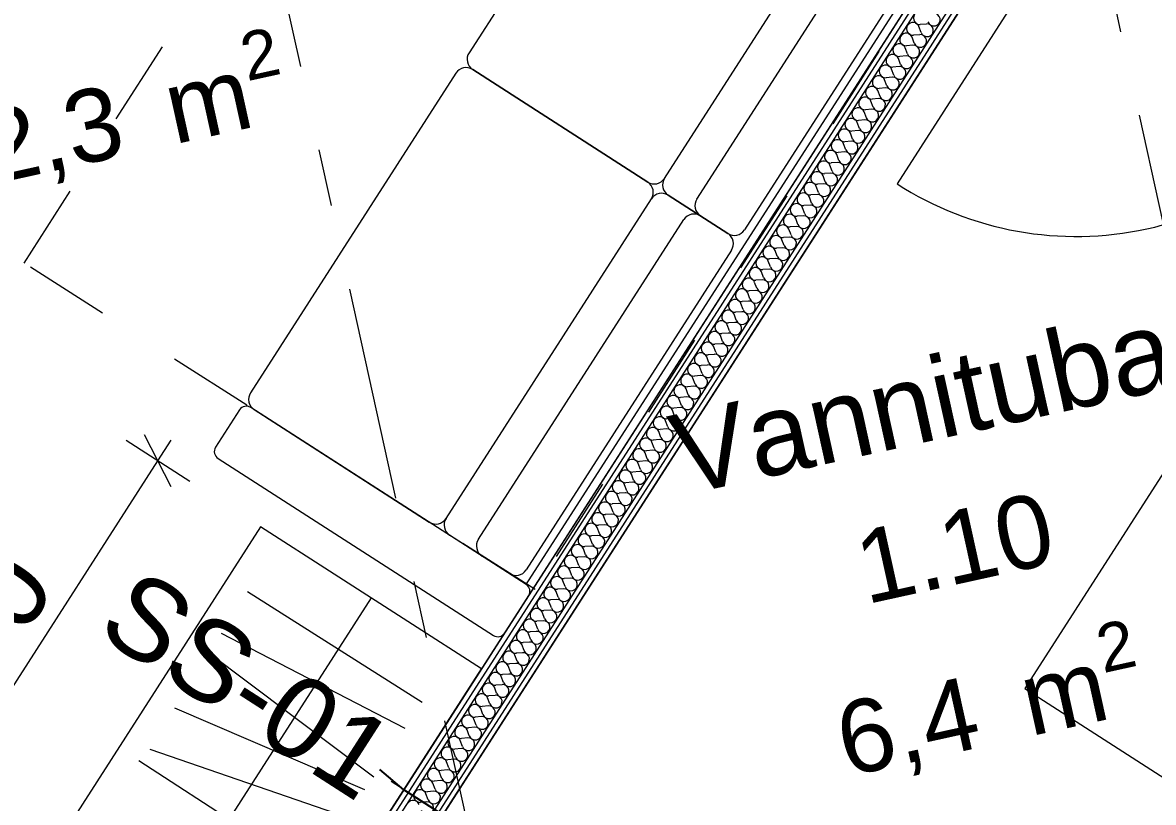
# Model space of a CAD drawing. Header units: millimetres. Extents: x 755110 to 820807, y -116979 to -66610.
# Drawn here: x 768899 to 771696, y -90115 to -88186 of the extents above; entities that cross this region are included whole.
import ezdxf

# ---------------------------------------------------------------- set-up
doc = ezdxf.new("R2010")
doc.units = ezdxf.units.MM
doc.header["$MEASUREMENT"] = 0
doc.linetypes.add('Dashed', pattern=[423.333333, 211.666667, -211.666667])
doc.linetypes.add('Double Dashed', pattern=[1093.611073, 529.166651, -211.666656, 141.111112, -211.666656])
for name, color, linetype, lineweight in [('New_2D Drafting - General_Pen_No__1', 7, 'Continuous', 13), ('New_Annotation - Label_Pen_No__1', 7, 'Continuous', 13), ('New_ARCHICAD Doors_Pen_No__1', 7, 'Continuous', 13), ('New_ARCHICAD Zone Stamps_Pen_No__1', 7, 'Continuous', 13), ('New_Dimensioning - General_Pen_No__1', 7, 'Continuous', 13), ('New_INT zoned_Pen_No__19', 255, 'Continuous', 0), ('New_Interior - Furniture _Pen_No__1', 7, 'Continuous', 13), ('New_KKAEV_Pen_No__1', 7, 'Continuous', 13), ('New_Structural - Bearing_Pen_No__1', 7, 'Continuous', 13)]:
    doc.layers.add(name, color=color, linetype=linetype, lineweight=lineweight)
doc.layers.add('New_Dimensioning - General', color=7, linetype='Continuous')
doc.layers.add('New_Structural - Bearing', color=7, linetype='Continuous')
doc.layers.add('New_Structural - Grid_Pen_No__61', color=7, linetype='Continuous', lineweight=20, true_color=0x6a6a6a)
doc.styles.add('GENERATED_STYLE_1', font='')
doc.styles.get('GENERATED_STYLE_1').set_extended_font_data('Arial')
doc.dimstyles.new('GENERATED_STYLE__1', dxfattribs={"dimtxt": 200, "dimasz": 95, "dimexe": 0.18, "dimexo": 0.0625, "dimgap": 0, "dimtad": 1, "dimdec": 0, "dimzin": 0, "dimdsep": 46, "dimtxsty": 'GENERATED_STYLE_1', "dimblk": 'ARROWHEAD_2', "dimblk1": 'ARROWHEAD_2', "dimblk2": 'ARROWHEAD_2', "dimcen": 0.09, "dimse1": 1, "dimse2": 1, "dimclrd": 7, "dimclre": 7, "dimclrt": 7, "dimadec": 0, "dimazin": 0, "dimtfac": 1, "dimtdec": 4, "dimtmove": 0, "dimatfit": 3, "dimfxl": 0, "dimtolj": 1, "dimtzin": 0, "dimarcsym": 0})
doc.dimstyles.new('GENERATED_STYLE__3', dxfattribs={"dimtxt": 200, "dimasz": 228, "dimexe": 0.18, "dimexo": 40, "dimgap": 0, "dimtad": 1, "dimdec": 0, "dimzin": 0, "dimdsep": 46, "dimtxsty": 'GENERATED_STYLE_1', "dimblk": 'ARROWHEAD_5', "dimblk1": 'ARROWHEAD_5', "dimblk2": 'ARROWHEAD_5', "dimcen": 0.09, "dimclrd": 7, "dimclre": 7, "dimclrt": 7, "dimadec": 0, "dimazin": 0, "dimtfac": 1, "dimtdec": 4, "dimtmove": 0, "dimatfit": 3, "dimfxl": 0, "dimtolj": 1, "dimtzin": 0, "dimarcsym": 0})
doc.dimstyles.new('GENERATED_STYLE__5', dxfattribs={"dimtxt": 0.18, "dimasz": 152, "dimexe": 0.18, "dimexo": 0.0625, "dimgap": 0, "dimtad": 0, "dimtih": 1, "dimtoh": 1, "dimdec": 4, "dimzin": 0, "dimdsep": 46, "dimcen": 0.09, "dimadec": 0, "dimazin": 0, "dimtfac": 1, "dimtdec": 4, "dimtmove": 0, "dimatfit": 3, "dimldrblk": 'ARROWHEAD_0', "dimfxl": 0, "dimtolj": 1, "dimtzin": 0, "dimarcsym": 0})

# ---------------------------------------------------------------- blocks, each defined once
blk = doc.blocks.new('*X57')
at = {"layer": 'New_Structural - Bearing_Pen_No__1', "color": 7, "linetype": 'Continuous', "lineweight": 13}
for p, q in [((771121.5, -88210.6), (771116, -88195.9)), ((771135, -88189.5), (771119.4, -88190.6)), ((771104.5, -88236.9), (771099.1, -88222.3)), ((771118.1, -88215.9), (771102.5, -88217)), ((771087.6, -88263.3), (771082.1, -88248.6)), ((771101.2, -88242.2), (771085.5, -88243.3)), ((771070.7, -88289.7), (771065.2, -88275)), ((771084.2, -88268.6), (771068.6, -88269.7)), ((771053.7, -88316), (771048.3, -88301.3)), ((771067.3, -88294.9), (771051.7, -88296.1)), ((771036.8, -88342.4), (771031.3, -88327.7)), ((771050.3, -88321.3), (771034.7, -88322.4)), ((771019.9, -88368.7), (771014.4, -88354.1)), ((771033.4, -88347.7), (771017.8, -88348.8)), ((771002.9, -88395.1), (770997.5, -88380.4)), ((771016.5, -88374), (771000.8, -88375.2)), ((770986, -88421.5), (770980.5, -88406.8)), ((770999.5, -88400.4), (770983.9, -88401.5)), ((770965.7, -88453.1), (770950, -88454.2)), ((770969, -88447.8), (770963.6, -88433.1)), ((770982.6, -88426.7), (770967, -88427.9)), ((770948.7, -88479.5), (770933.1, -88480.6)), ((770952.1, -88474.2), (770946.6, -88459.5)), ((770931.8, -88505.8), (770916.2, -88507)), ((770935.2, -88500.6), (770929.7, -88485.9)), ((770914.8, -88532.2), (770899.2, -88533.3)), ((770918.2, -88526.9), (770912.8, -88512.2)), ((770884.4, -88579.6), (770878.9, -88565)), ((770897.9, -88558.5), (770882.3, -88559.7)), ((770901.3, -88553.3), (770895.8, -88538.6)), ((770867.4, -88606), (770862, -88591.3)), ((770881, -88584.9), (770865.4, -88586)), ((770850.5, -88632.4), (770845, -88617.7)), ((770864, -88611.3), (770848.4, -88612.4)), ((770833.6, -88658.7), (770828.1, -88644)), ((770847.1, -88637.6), (770831.5, -88638.8)), ((770816.6, -88685.1), (770811.2, -88670.4)), ((770830.2, -88664), (770814.5, -88665.1)), ((770799.7, -88711.4), (770794.2, -88696.8)), ((770813.2, -88690.4), (770797.6, -88691.5)), ((770782.7, -88737.8), (770777.3, -88723.1)), ((770796.3, -88716.7), (770780.7, -88717.9)), ((770765.8, -88764.2), (770760.3, -88749.5)), ((770779.4, -88743.1), (770763.7, -88744.2)), ((770748.9, -88790.5), (770743.4, -88775.8)), ((770762.4, -88769.4), (770746.8, -88770.6)), ((770731.9, -88816.9), (770726.5, -88802.2)), ((770745.5, -88795.8), (770729.9, -88796.9)), ((770715, -88843.3), (770709.5, -88828.6)), ((770728.5, -88822.2), (770712.9, -88823.3)), ((770698.1, -88869.6), (770692.6, -88854.9)), ((770711.6, -88848.5), (770696, -88849.7)), ((770677.7, -88901.2), (770662.1, -88902.4)), ((770681.1, -88896), (770675.7, -88881.3)), ((770694.7, -88874.9), (770679, -88876)), ((770660.8, -88927.6), (770645.2, -88928.7)), ((770664.2, -88922.3), (770658.7, -88907.7)), ((770643.9, -88954), (770628.2, -88955.1)), ((770647.3, -88948.7), (770641.8, -88934)), ((770626.9, -88980.3), (770611.3, -88981.5)), ((770630.3, -88975.1), (770624.9, -88960.4)), ((770596.4, -89027.8), (770591, -89013.1)), ((770610, -89006.7), (770594.4, -89007.8)), ((770613.4, -89001.4), (770607.9, -88986.7)), ((770579.5, -89054.1), (770574, -89039.5)), ((770593.1, -89033.1), (770577.4, -89034.2)), ((770562.6, -89080.5), (770557.1, -89065.8)), ((770576.1, -89059.4), (770560.5, -89060.6)), ((770545.6, -89106.9), (770540.2, -89092.2)), ((770559.2, -89085.8), (770543.6, -89086.9)), ((770528.7, -89133.2), (770523.2, -89118.5)), ((770542.2, -89112.1), (770526.6, -89113.3)), ((770511.8, -89159.6), (770506.3, -89144.9)), ((770525.3, -89138.5), (770509.7, -89139.6)), ((770494.8, -89186), (770489.4, -89171.3)), ((770508.4, -89164.9), (770492.7, -89166)), ((770477.9, -89212.3), (770472.4, -89197.6)), ((770491.4, -89191.2), (770475.8, -89192.4)), ((770460.9, -89238.7), (770455.5, -89224)), ((770474.5, -89217.6), (770458.9, -89218.7)), ((770444, -89265), (770438.5, -89250.4)), ((770457.6, -89243.9), (770441.9, -89245.1)), ((770427.1, -89291.4), (770421.6, -89276.7)), ((770440.6, -89270.3), (770425, -89271.4)), ((770410.1, -89317.8), (770404.7, -89303.1)), ((770423.7, -89296.7), (770408.1, -89297.8)), ((770393.2, -89344.1), (770387.7, -89329.4)), ((770406.8, -89323), (770391.1, -89324.2)), ((770372.9, -89375.8), (770357.3, -89376.9)), ((770376.3, -89370.5), (770370.8, -89355.8)), ((770389.8, -89349.4), (770374.2, -89350.5)), ((770355.9, -89402.1), (770340.3, -89403.3)), ((770359.3, -89396.8), (770353.9, -89382.2)), ((770339, -89428.5), (770323.4, -89429.6)), ((770342.4, -89423.2), (770336.9, -89408.5)), ((770322.1, -89454.8), (770306.4, -89456)), ((770325.5, -89449.6), (770320, -89434.9)), ((770291.6, -89502.3), (770286.1, -89487.6)), ((770305.1, -89481.2), (770289.5, -89482.3)), ((770308.5, -89475.9), (770303.1, -89461.2)), ((770274.6, -89528.7), (770269.2, -89514)), ((770288.2, -89507.6), (770272.6, -89508.7)), ((770257.7, -89555), (770252.2, -89540.3)), ((770271.3, -89533.9), (770255.6, -89535.1)), ((770240.8, -89581.4), (770235.3, -89566.7)), ((770254.3, -89560.3), (770238.7, -89561.4)), ((770223.8, -89607.7), (770218.4, -89593.1)), ((770237.4, -89586.6), (770221.8, -89587.8)), ((770206.9, -89634.1), (770201.4, -89619.4)), ((770220.4, -89613), (770204.8, -89614.1)), ((770190, -89660.5), (770184.5, -89645.8)), ((770203.5, -89639.4), (770187.9, -89640.5)), ((770173, -89686.8), (770167.6, -89672.1)), ((770186.6, -89665.7), (770170.9, -89666.9)), ((770156.1, -89713.2), (770150.6, -89698.5)), ((770169.6, -89692.1), (770154, -89693.2)), ((770139.2, -89739.5), (770133.7, -89724.9)), ((770152.7, -89718.5), (770137.1, -89719.6)), ((770122.2, -89765.9), (770116.8, -89751.2)), ((770135.8, -89744.8), (770120.1, -89746)), ((770105.3, -89792.3), (770099.8, -89777.6)), ((770118.8, -89771.2), (770103.2, -89772.3)), ((770085, -89823.9), (770069.3, -89825)), ((770088.3, -89818.6), (770082.9, -89803.9)), ((770101.9, -89797.5), (770086.3, -89798.7)), ((770068, -89850.3), (770052.4, -89851.4)), ((770071.4, -89845), (770065.9, -89830.3)), ((770051.1, -89876.6), (770035.5, -89877.8)), ((770054.5, -89871.4), (770049, -89856.7)), ((770034.1, -89903), (770018.5, -89904.1)), ((770037.5, -89897.7), (770032.1, -89883)), ((770003.7, -89950.4), (769998.2, -89935.8)), ((770017.2, -89929.3), (770001.6, -89930.5)), ((770020.6, -89924.1), (770015.1, -89909.4)), ((769986.7, -89976.8), (769981.3, -89962.1)), ((770000.3, -89955.7), (769984.6, -89956.8)), ((769969.8, -90003.2), (769964.3, -89988.5)), ((769983.3, -89982.1), (769967.7, -89983.2)), ((769952.8, -90029.5), (769947.4, -90014.8)), ((769966.4, -90008.4), (769950.8, -90009.6)), ((769935.9, -90055.9), (769930.4, -90041.2)), ((769949.5, -90034.8), (769933.8, -90035.9)), ((769919, -90082.2), (769913.5, -90067.6)), ((769932.5, -90061.2), (769916.9, -90062.3)), ((769902, -90108.6), (769896.6, -90093.9)), ((769915.6, -90087.5), (769900, -90088.6)), ((769898.7, -90113.9), (769883, -90115))]:
    blk.add_line(p, q, dxfattribs=at)
for centre, start, end in [((771118.3, -88175), 147.2802, 274.1501), ((771153.1, -88178.8), 200.4103, 94.1501), ((771101.3, -88201.4), 147.2802, 274.1501), ((771101.3, -88201.4), 20.4103, 147.2802), ((771136.2, -88205.1), 200.4103, 94.1501), ((771084.4, -88227.7), 147.2802, 274.1501), ((771084.4, -88227.7), 20.4103, 147.2802), ((771119.2, -88231.5), 200.4103, 94.1501), ((771067.5, -88254.1), 147.2802, 274.1501), ((771067.5, -88254.1), 20.4103, 147.2802), ((771102.3, -88257.8), 200.4103, 94.1501), ((771050.5, -88280.4), 147.2802, 274.1501), ((771050.5, -88280.4), 20.4103, 147.2802), ((771085.4, -88284.2), 200.4103, 94.1501), ((771033.6, -88306.8), 147.2802, 274.1501), ((771033.6, -88306.8), 20.4103, 147.2802), ((771068.4, -88310.6), 200.4103, 94.1501), ((771016.6, -88333.2), 147.2802, 274.1501), ((771016.6, -88333.2), 20.4103, 147.2802), ((771051.5, -88336.9), 200.4103, 94.1501), ((770999.7, -88359.5), 147.2802, 274.1501), ((770999.7, -88359.5), 20.4103, 147.2802), ((771034.5, -88363.3), 200.4103, 94.1501), ((770965.8, -88412.3), 20.4103, 147.2802), ((770982.8, -88385.9), 147.2802, 274.1501), ((770982.8, -88385.9), 20.4103, 147.2802), ((771017.6, -88389.6), 200.4103, 94.1501), ((770948.9, -88438.6), 20.4103, 147.2802), ((770965.8, -88412.3), 147.2802, 274.1501), ((771000.7, -88416), 200.4103, 94.1501), ((770932, -88465), 20.4103, 147.2802), ((770948.9, -88438.6), 147.2802, 274.1501), ((770966.8, -88468.7), 200.4103, 94.1501), ((770983.7, -88442.4), 200.4103, 94.1501), ((770915, -88491.3), 20.4103, 147.2802), ((770932, -88465), 147.2802, 274.1501), ((770949.9, -88495.1), 200.4103, 94.1501), ((770898.1, -88517.7), 147.2802, 274.1501), ((770898.1, -88517.7), 20.4103, 147.2802), ((770915, -88491.3), 147.2802, 274.1501), ((770932.9, -88521.5), 200.4103, 94.1501), ((770881.2, -88544.1), 147.2802, 274.1501), ((770881.2, -88544.1), 20.4103, 147.2802), ((770916, -88547.8), 200.4103, 94.1501), ((770864.2, -88570.4), 147.2802, 274.1501), ((770864.2, -88570.4), 20.4103, 147.2802), ((770899, -88574.2), 200.4103, 94.1501), ((770847.3, -88596.8), 147.2802, 274.1501), ((770847.3, -88596.8), 20.4103, 147.2802), ((770882.1, -88600.5), 200.4103, 94.1501), ((770830.3, -88623.1), 147.2802, 274.1501), ((770830.3, -88623.1), 20.4103, 147.2802), ((770865.2, -88626.9), 200.4103, 94.1501), ((770813.4, -88649.5), 147.2802, 274.1501), ((770813.4, -88649.5), 20.4103, 147.2802), ((770848.2, -88653.3), 200.4103, 94.1501), ((770796.5, -88675.9), 147.2802, 274.1501), ((770796.5, -88675.9), 20.4103, 147.2802), ((770831.3, -88679.6), 200.4103, 94.1501), ((770779.5, -88702.2), 147.2802, 274.1501), ((770779.5, -88702.2), 20.4103, 147.2802), ((770814.4, -88706), 200.4103, 94.1501), ((770762.6, -88728.6), 147.2802, 274.1501), ((770762.6, -88728.6), 20.4103, 147.2802), ((770797.4, -88732.3), 200.4103, 94.1501), ((770745.7, -88754.9), 147.2802, 274.1501), ((770745.7, -88754.9), 20.4103, 147.2802), ((770780.5, -88758.7), 200.4103, 94.1501), ((770728.7, -88781.3), 147.2802, 274.1501), ((770728.7, -88781.3), 20.4103, 147.2802), ((770763.6, -88785.1), 200.4103, 94.1501), ((770711.8, -88807.7), 147.2802, 274.1501), ((770711.8, -88807.7), 20.4103, 147.2802), ((770746.6, -88811.4), 200.4103, 94.1501), ((770677.9, -88860.4), 20.4103, 147.2802), ((770694.9, -88834), 147.2802, 274.1501), ((770694.9, -88834), 20.4103, 147.2802), ((770729.7, -88837.8), 200.4103, 94.1501), ((770661, -88886.8), 20.4103, 147.2802), ((770677.9, -88860.4), 147.2802, 274.1501), ((770712.7, -88864.2), 200.4103, 94.1501), ((770644, -88913.1), 20.4103, 147.2802), ((770661, -88886.8), 147.2802, 274.1501), ((770678.9, -88916.9), 200.4103, 94.1501), ((770695.8, -88890.5), 200.4103, 94.1501), ((770627.1, -88939.5), 20.4103, 147.2802), ((770644, -88913.1), 147.2802, 274.1501), ((770661.9, -88943.2), 200.4103, 94.1501), ((770610.2, -88965.8), 147.2802, 274.1501), ((770610.2, -88965.8), 20.4103, 147.2802), ((770627.1, -88939.5), 147.2802, 274.1501), ((770645, -88969.6), 200.4103, 94.1501), ((770593.2, -88992.2), 147.2802, 274.1501), ((770593.2, -88992.2), 20.4103, 147.2802), ((770628.1, -88996), 200.4103, 94.1501), ((770576.3, -89018.6), 147.2802, 274.1501), ((770576.3, -89018.6), 20.4103, 147.2802), ((770611.1, -89022.3), 200.4103, 94.1501), ((770559.4, -89044.9), 147.2802, 274.1501), ((770559.4, -89044.9), 20.4103, 147.2802), ((770594.2, -89048.7), 200.4103, 94.1501), ((770542.4, -89071.3), 147.2802, 274.1501), ((770542.4, -89071.3), 20.4103, 147.2802), ((770577.3, -89075), 200.4103, 94.1501), ((770525.5, -89097.6), 147.2802, 274.1501), ((770525.5, -89097.6), 20.4103, 147.2802), ((770560.3, -89101.4), 200.4103, 94.1501), ((770508.5, -89124), 147.2802, 274.1501), ((770508.5, -89124), 20.4103, 147.2802), ((770543.4, -89127.8), 200.4103, 94.1501), ((770491.6, -89150.4), 147.2802, 274.1501), ((770491.6, -89150.4), 20.4103, 147.2802), ((770526.4, -89154.1), 200.4103, 94.1501), ((770474.7, -89176.7), 147.2802, 274.1501), ((770474.7, -89176.7), 20.4103, 147.2802), ((770509.5, -89180.5), 200.4103, 94.1501), ((770457.7, -89203.1), 147.2802, 274.1501), ((770457.7, -89203.1), 20.4103, 147.2802), ((770492.6, -89206.9), 200.4103, 94.1501), ((770440.8, -89229.5), 147.2802, 274.1501), ((770440.8, -89229.5), 20.4103, 147.2802), ((770475.6, -89233.2), 200.4103, 94.1501), ((770423.9, -89255.8), 147.2802, 274.1501), ((770423.9, -89255.8), 20.4103, 147.2802), ((770458.7, -89259.6), 200.4103, 94.1501), ((770390, -89308.5), 20.4103, 147.2802), ((770406.9, -89282.2), 147.2802, 274.1501), ((770406.9, -89282.2), 20.4103, 147.2802), ((770441.8, -89285.9), 200.4103, 94.1501), ((770373.1, -89334.9), 20.4103, 147.2802), ((770390, -89308.5), 147.2802, 274.1501), ((770424.8, -89312.3), 200.4103, 94.1501), ((770356.1, -89361.3), 20.4103, 147.2802), ((770373.1, -89334.9), 147.2802, 274.1501), ((770407.9, -89338.7), 200.4103, 94.1501), ((770339.2, -89387.6), 20.4103, 147.2802), ((770356.1, -89361.3), 147.2802, 274.1501), ((770374, -89391.4), 200.4103, 94.1501), ((770390.9, -89365), 200.4103, 94.1501), ((770322.2, -89414), 20.4103, 147.2802), ((770339.2, -89387.6), 147.2802, 274.1501), ((770357.1, -89417.7), 200.4103, 94.1501), ((770305.3, -89440.3), 147.2802, 274.1501), ((770305.3, -89440.3), 20.4103, 147.2802), ((770322.2, -89414), 147.2802, 274.1501), ((770340.1, -89444.1), 200.4103, 94.1501), ((770288.4, -89466.7), 147.2802, 274.1501), ((770288.4, -89466.7), 20.4103, 147.2802), ((770323.2, -89470.5), 200.4103, 94.1501), ((770271.4, -89493.1), 147.2802, 274.1501), ((770271.4, -89493.1), 20.4103, 147.2802), ((770306.3, -89496.8), 200.4103, 94.1501), ((770254.5, -89519.4), 147.2802, 274.1501), ((770254.5, -89519.4), 20.4103, 147.2802), ((770289.3, -89523.2), 200.4103, 94.1501), ((770237.6, -89545.8), 147.2802, 274.1501), ((770237.6, -89545.8), 20.4103, 147.2802), ((770272.4, -89549.6), 200.4103, 94.1501), ((770220.6, -89572.2), 147.2802, 274.1501), ((770220.6, -89572.2), 20.4103, 147.2802), ((770255.5, -89575.9), 200.4103, 94.1501), ((770203.7, -89598.5), 147.2802, 274.1501), ((770203.7, -89598.5), 20.4103, 147.2802), ((770238.5, -89602.3), 200.4103, 94.1501), ((770186.8, -89624.9), 147.2802, 274.1501), ((770186.8, -89624.9), 20.4103, 147.2802), ((770221.6, -89628.6), 200.4103, 94.1501), ((770169.8, -89651.2), 147.2802, 274.1501), ((770169.8, -89651.2), 20.4103, 147.2802), ((770204.6, -89655), 200.4103, 94.1501), ((770152.9, -89677.6), 147.2802, 274.1501), ((770152.9, -89677.6), 20.4103, 147.2802), ((770187.7, -89681.4), 200.4103, 94.1501), ((770135.9, -89704), 147.2802, 274.1501), ((770135.9, -89704), 20.4103, 147.2802), ((770170.8, -89707.7), 200.4103, 94.1501), ((770119, -89730.3), 147.2802, 274.1501), ((770119, -89730.3), 20.4103, 147.2802), ((770153.8, -89734.1), 200.4103, 94.1501), ((770085.1, -89783), 20.4103, 147.2802), ((770102.1, -89756.7), 147.2802, 274.1501), ((770102.1, -89756.7), 20.4103, 147.2802), ((770136.9, -89760.4), 200.4103, 94.1501), ((770068.2, -89809.4), 20.4103, 147.2802), ((770085.1, -89783), 147.2802, 274.1501), ((770120, -89786.8), 200.4103, 94.1501), ((770051.3, -89835.8), 20.4103, 147.2802), ((770068.2, -89809.4), 147.2802, 274.1501), ((770086.1, -89839.5), 200.4103, 94.1501), ((770103, -89813.2), 200.4103, 94.1501), ((770034.3, -89862.1), 20.4103, 147.2802), ((770051.3, -89835.8), 147.2802, 274.1501), ((770069.2, -89865.9), 200.4103, 94.1501), ((770017.4, -89888.5), 147.2802, 274.1501), ((770017.4, -89888.5), 20.4103, 147.2802), ((770034.3, -89862.1), 147.2802, 274.1501), ((770052.2, -89892.2), 200.4103, 94.1501), ((770000.4, -89914.9), 147.2802, 274.1501), ((770000.4, -89914.9), 20.4103, 147.2802), ((770035.3, -89918.6), 200.4103, 94.1501), ((769983.5, -89941.2), 147.2802, 274.1501), ((769983.5, -89941.2), 20.4103, 147.2802), ((770018.3, -89945), 200.4103, 94.1501), ((769966.6, -89967.6), 147.2802, 274.1501), ((769966.6, -89967.6), 20.4103, 147.2802), ((770001.4, -89971.3), 200.4103, 94.1501), ((769949.6, -89993.9), 147.2802, 274.1501), ((769949.6, -89993.9), 20.4103, 147.2802), ((769984.5, -89997.7), 200.4103, 94.1501), ((769932.7, -90020.3), 147.2802, 274.1501), ((769932.7, -90020.3), 20.4103, 147.2802), ((769967.5, -90024.1), 200.4103, 94.1501), ((769915.8, -90046.7), 147.2802, 274.1501), ((769915.8, -90046.7), 20.4103, 147.2802), ((769950.6, -90050.4), 200.4103, 94.1501), ((769898.8, -90073), 147.2802, 274.1501), ((769898.8, -90073), 20.4103, 147.2802), ((769933.7, -90076.8), 200.4103, 94.1501), ((769881.9, -90099.4), 147.2802, 274.1501), ((769881.9, -90099.4), 20.4103, 147.2802), ((769916.7, -90103.1), 200.4103, 94.1501), ((769865, -90125.7), 20.4103, 147.2802), ((769899.8, -90129.5), 200.4103, 94.1501)]:
    blk.add_arc(centre, 15.7, start, end, dxfattribs=at)
blk = doc.blocks.new('*D142')
at = {"layer": 'New_Dimensioning - General_Pen_No__1', "color": 7, "linetype": 'Continuous', "lineweight": 13}
for p, q in [((768938, -82676.9), (768836.6, -82834.6)), ((768823.2, -82788.9), (768951.4, -82722.7)), ((779244.9, -89410.3), (768887.3, -82755.8)), ((779295.5, -89331.4), (779194.2, -89489.2)), ((779180.7, -89443.4), (779309, -89377.2)), ((779341.6, -89472.4), (779244.9, -89410.3))]:
    blk.add_line(p, q, dxfattribs=at)
at = {"layer": 'New_Dimensioning - General_Pen_No__1', "color": 7, "lineweight": 13, "char_height": 200, "attachment_point": 7, "rotation": 327.2801, "style": 'GENERATED_STYLE_1'}
for s, insert in [('\\A1;{\\pql;\\fArial|b0|i0|c0|p34;115}', (768939.3, -82741.6)), ('\\A1;{\\pql;\\fArial|b0|i0|c0|p34;12\xa0311}', (773744.6, -85829))]:
    blk.add_mtext(s, dxfattribs=dict(at, insert=insert))
blk = doc.blocks.new('ARROWHEAD_2')
at = {"color": 0, "linetype": 'Continuous', "lineweight": 0}
for p, q in [((-0.378, -0.655), (0.378, 0.655)), ((0, 0), (-1, 0))]:
    blk.add_line(p, q, dxfattribs=at)
blk = doc.blocks.new('*D149')
at = {"layer": 'New_Dimensioning - General_Pen_No__1', "color": 7, "linetype": 'Continuous', "lineweight": 13}
for p, q in [((764001, -79029.6), (763899.7, -79187.3)), ((764014.5, -79075.4), (763886.2, -79141.5)), ((763950.3, -79108.4), (763898.9, -79075.4)), ((774496.7, -85884.3), (763950.3, -79108.4)), ((774547.4, -85805.4), (774446, -85963.1)), ((774432.6, -85917.3), (774560.9, -85851.2)), ((780188.4, -89541), (774496.7, -85884.3))]:
    blk.add_line(p, q, dxfattribs=at)
at = {"layer": 'New_Dimensioning - General_Pen_No__1', "color": 7, "lineweight": 13, "insert": (768893.6, -82236.8), "char_height": 200, "attachment_point": 7, "rotation": 327.2801, "style": 'GENERATED_STYLE_1'}
blk.add_mtext('\\A1;{\\pql;\\fArial|b0|i0|c0|p34;12\xa0535}', dxfattribs=at)
blk = doc.blocks.new('*D151')
at = {"layer": 'New_Dimensioning - General_Pen_No__1', "color": 7, "linetype": 'Continuous', "lineweight": 13}
for p, q in [((763456.6, -78204.4), (763355.3, -78362.1)), ((763470.1, -78250.2), (763341.8, -78316.3)), ((763406, -78283.2), (763354.5, -78250.2)), ((775058.3, -85769.6), (763406, -78283.2)), ((775109, -85690.7), (775007.6, -85848.5)), ((774994.2, -85802.7), (775122.4, -85736.5)), ((783092.9, -90931.7), (775058.3, -85769.6))]:
    blk.add_line(p, q, dxfattribs=at)
at = {"layer": 'New_Dimensioning - General_Pen_No__1', "color": 7, "lineweight": 13, "insert": (768902.2, -81766.9), "char_height": 200, "attachment_point": 7, "rotation": 327.2801, "style": 'GENERATED_STYLE_1'}
blk.add_mtext('\\A1;{\\pql;\\fArial|b0|i0|c0|p34;13\xa0850}', dxfattribs=at)
blk = doc.blocks.new('*D152')
at = {"layer": 'New_Dimensioning - General_Pen_No__1', "color": 7, "linetype": 'Continuous', "lineweight": 13}
for p, q in [((763169.4, -77767.2), (763270.7, -77609.5)), ((763284.2, -77655.3), (763155.9, -77721.4)), ((763168.6, -77655.3), (763220, -77688.3)), ((763220, -77688.3), (783711.3, -90853.5)), ((783660.6, -90932.4), (783762, -90774.7)), ((783647.2, -90886.6), (783775.4, -90820.4)), ((783711.3, -90853.5), (783762.7, -90886.6))]:
    blk.add_line(p, q, dxfattribs=at)
at = {"layer": 'New_Dimensioning - General_Pen_No__1', "color": 7, "lineweight": 13, "insert": (773135.8, -84011.4), "char_height": 200, "attachment_point": 7, "rotation": 327.2802, "style": 'GENERATED_STYLE_1'}
blk.add_mtext('\\A1;{\\pql;\\fArial|b0|i0|c0|p34;24\xa0356}', dxfattribs=at)
blk = doc.blocks.new('*D153')
at = {"layer": 'New_Dimensioning - General_Pen_No__1', "color": 7, "linetype": 'Continuous', "lineweight": 13}
for p, q in [((780487.2, -98283.9), (783351.9, -93825)), ((780566.1, -98334.5), (780408.4, -98233.2)), ((780454.2, -98219.7), (780520.3, -98348)), ((780228.9, -98686), (780487.2, -98283.9)), ((780307.7, -98736.7), (780150, -98635.4)), ((780195.8, -98621.9), (780261.9, -98750.2)), ((780195.8, -98737.5), (780228.9, -98686))]:
    blk.add_line(p, q, dxfattribs=at)
at = {"layer": 'New_Dimensioning - General_Pen_No__1', "color": 7, "lineweight": 13, "insert": (779929.6, -99077.9), "char_height": 200, "attachment_point": 7, "rotation": 57.2802, "style": 'GENERATED_STYLE_1'}
blk.add_mtext('\\A1;{\\pql;\\fArial|b0|i0|c0|p34;478}', dxfattribs=at)
blk = doc.blocks.new('*D154')
at = {"layer": 'New_Dimensioning - General_Pen_No__1', "color": 7, "linetype": 'Continuous', "lineweight": 13}
for p, q in [((783318.8, -93760.9), (783385, -93889.2)), ((780487.2, -98283.9), (783351.9, -93825)), ((780454.2, -98219.7), (780520.3, -98348))]:
    blk.add_line(p, q, dxfattribs=at)
at = {"layer": 'New_Dimensioning - General_Pen_No__1', "color": 7, "lineweight": 13, "char_height": 200, "attachment_point": 7, "rotation": 57.2802, "style": 'GENERATED_STYLE_1'}
for s, insert in [('\\A1;{\\pql;\\fArial|b0|i0|c0|p34;478}', (783052.6, -94216.9)), ('\\A1;{\\pql;\\fArial|b0|i0|c0|p34;5\xa0300}', (781701.1, -96320.5))]:
    blk.add_mtext(s, dxfattribs=dict(at, insert=insert))
blk = doc.blocks.new('*D155')
at = {"layer": 'New_Dimensioning - General_Pen_No__1', "color": 7, "linetype": 'Continuous', "lineweight": 13}
for p, q in [((783689.2, -93473.6), (783531.4, -93372.2)), ((783643.4, -93487.1), (783577.2, -93358.8)), ((783610.3, -93422.9), (783643.3, -93371.5)), ((783351.9, -93825), (783610.3, -93422.9)), ((783318.8, -93760.9), (783385, -93889.2)), ((783430.8, -93875.7), (783273, -93774.4)), ((780487.2, -98283.9), (783351.9, -93825))]:
    blk.add_line(p, q, dxfattribs=at)
blk = doc.blocks.new('*D205')
at = {"layer": 'New_Dimensioning - General_Pen_No__1', "color": 7, "linetype": 'Continuous', "lineweight": 13}
for p, q in [((757162.9, -87158.7), (757264.2, -87000.9)), ((757277.7, -87046.7), (757149.4, -87112.9)), ((757162.1, -87046.8), (757213.6, -87079.8)), ((757213.6, -87079.8), (769248.7, -94812.1)), ((769198, -94891), (769299.4, -94733.3)), ((769184.5, -94845.2), (769312.8, -94779)), ((769248.7, -94812.1), (769300.1, -94845.2))]:
    blk.add_line(p, q, dxfattribs=at)
at = {"layer": 'New_Dimensioning - General_Pen_No__1', "color": 7, "lineweight": 13, "insert": (762901.2, -90686.5), "char_height": 200, "attachment_point": 7, "rotation": 327.2802, "style": 'GENERATED_STYLE_1'}
blk.add_mtext('\\A1;{\\pql;\\fArial|b0|i0|c0|p34;14\xa0305}', dxfattribs=at)
blk = doc.blocks.new('*D209')
at = {"layer": 'New_Dimensioning - General_Pen_No__1', "color": 7, "linetype": 'Continuous', "lineweight": 13}
for p, q in [((765334.6, -91364.2), (765237.8, -91302)), ((765385.2, -91285.3), (765283.9, -91443.1)), ((765270.4, -91397.3), (765398.7, -91331.1)), ((767942.9, -93040), (765334.6, -91364.2)), ((767993.6, -92961.1), (767892.2, -93118.9)), ((767878.8, -93073.1), (768007, -93006.9)), ((768039.2, -93101.9), (767942.9, -93040))]:
    blk.add_line(p, q, dxfattribs=at)
at = {"layer": 'New_Dimensioning - General_Pen_No__1', "color": 7, "lineweight": 13, "char_height": 200, "attachment_point": 7, "rotation": 327.2801, "style": 'GENERATED_STYLE_1'}
for s, insert in [('\\A1;{\\pql;\\fArial|b0|i0|c0|p34;115}', (765386.6, -91350.1)), ('\\A1;{\\pql;\\fArial|b0|i0|c0|p34;3\xa0100}', (766372.7, -91983.6)), ('\\A1;{\\pql;\\fArial|b0|i0|c0|p34;115}', (767568, -92751.6))]:
    blk.add_mtext(s, dxfattribs=dict(at, insert=insert))
blk = doc.blocks.new('*D225')
at = {"layer": 'New_Dimensioning - General_Pen_No__1', "color": 7, "linetype": 'Continuous', "lineweight": 13}
for p, q in [((756946.7, -87495.2), (757048, -87337.5)), ((757061.5, -87383.3), (756933.2, -87449.4)), ((756945.9, -87383.3), (756997.3, -87416.4)), ((756997.3, -87416.4), (769032.5, -95148.7)), ((768981.8, -95227.5), (769083.1, -95069.8)), ((768968.3, -95181.7), (769096.6, -95115.6)), ((769032.5, -95148.7), (769083.9, -95181.7))]:
    blk.add_line(p, q, dxfattribs=at)
at = {"layer": 'New_Dimensioning - General_Pen_No__1', "color": 7, "lineweight": 13, "insert": (762685, -91023), "char_height": 200, "attachment_point": 7, "rotation": 327.2802, "style": 'GENERATED_STYLE_1'}
blk.add_mtext('\\A1;{\\pql;\\fArial|b0|i0|c0|p34;14\xa0305}', dxfattribs=at)
blk = doc.blocks.new('*D226')
at = {"layer": 'New_Dimensioning - General_Pen_No__1', "color": 7, "linetype": 'Continuous', "lineweight": 13}
for p, q in [((774496.7, -85884.3), (770416.3, -83262.7)), ((774547.4, -85805.4), (774446, -85963.1)), ((774432.6, -85917.3), (774560.9, -85851.2)), ((784142, -92081.1), (774496.7, -85884.3)), ((784192.7, -92002.3), (784091.3, -92160)), ((784077.9, -92114.2), (784206.1, -92048.1)), ((784193.4, -92114.2), (784142, -92081.1))]:
    blk.add_line(p, q, dxfattribs=at)
at = {"layer": 'New_Dimensioning - General_Pen_No__1', "color": 7, "lineweight": 13, "insert": (778997.9, -88728.6), "char_height": 200, "attachment_point": 7, "rotation": 327.2801, "style": 'GENERATED_STYLE_1'}
blk.add_mtext('\\A1;{\\pql;\\fArial|b0|i0|c0|p34;11\xa0464}', dxfattribs=at)
blk = doc.blocks.new('*D229')
at = {"layer": 'New_Dimensioning - General_Pen_No__1', "color": 7, "linetype": 'Continuous', "lineweight": 13}
for p, q in [((769266.4, -89334.5), (769200.3, -89206.2)), ((769312.2, -89321), (769154.5, -89219.7)), ((769233.4, -89270.3), (769266.4, -89218.9)), ((768422.6, -90532.3), (769233.4, -89270.3)), ((768389.5, -90468.2), (768455.6, -90596.5)), ((768501.4, -90583), (768343.7, -90481.6)), ((768389.5, -90583.7), (768422.6, -90532.3))]:
    blk.add_line(p, q, dxfattribs=at)
at = {"layer": 'New_Dimensioning - General_Pen_No__1', "color": 7, "lineweight": 13, "insert": (768609.5, -90167.4), "char_height": 200, "attachment_point": 7, "rotation": 57.2802, "style": 'GENERATED_STYLE_1'}
blk.add_mtext('\\A1;{\\pql;\\fArial|b0|i0|c0|p34;1\xa0500}', dxfattribs=at)
blk = doc.blocks.new('*D231')
at = {"layer": 'New_Dimensioning - General_Pen_No__1', "color": 7, "linetype": 'Continuous', "lineweight": 13}
for p, q in [((769044.3, -86220.3), (768978.2, -86092)), ((769090.1, -86206.8), (768932.4, -86105.4)), ((769011.2, -86156.1), (769044.3, -86104.7)), ((766849.1, -89521.4), (769011.2, -86156.1)), ((766816, -89457.3), (766882.2, -89585.6)), ((766928, -89572.1), (766770.2, -89470.7)), ((766816.1, -89572.8), (766849.1, -89521.4))]:
    blk.add_line(p, q, dxfattribs=at)
at = {"layer": 'New_Dimensioning - General_Pen_No__1', "color": 7, "lineweight": 13, "insert": (767711.7, -88104.8), "char_height": 200, "attachment_point": 7, "rotation": 57.2802, "style": 'GENERATED_STYLE_1'}
blk.add_mtext('\\A1;{\\pql;\\fArial|b0|i0|c0|p34;4\xa0000}', dxfattribs=at)
blk = doc.blocks.new('*D304')
at = {"layer": 'New_Dimensioning - General_Pen_No__1', "linetype": 'Continuous', "lineweight": 13}
for points in [[(767939.7, -90222.1), (767768.8, -90390.5), (767876, -90453.4)], [(770969.8, -94573.7), (770730.7, -94553.2), (770752.5, -94675.5)]]:
    blk.add_hatch(color=7, dxfattribs=at).paths.add_polyline_path(points)
at = {"layer": 'New_Dimensioning - General_Pen_No__1', "color": 7, "linetype": 'Continuous', "lineweight": 13}
for p, q in [((767939.7, -90222.1), (767768.8, -90390.5)), ((767939.7, -90222.1), (767876, -90453.4)), ((767876, -90453.4), (767768.8, -90390.5)), ((770969.8, -94573.7), (770730.7, -94553.2)), ((770752.5, -94675.5), (770730.7, -94553.2)), ((770969.8, -94573.7), (770752.5, -94675.5))]:
    blk.add_line(p, q, dxfattribs=at)
blk.add_arc((770352.9, -91772.5), 2868.3, 151.9109, 277.7893, dxfattribs=at)
at = {"layer": 'New_Dimensioning - General_Pen_No__1', "color": 7, "lineweight": 13, "insert": (767298, -93684.3), "char_height": 200, "attachment_point": 7, "rotation": 12.42, "style": 'GENERATED_STYLE_1'}
blk.add_mtext('\\A1;{\\pql;\\fArial|b0|i0|c0|p34;135°}', dxfattribs=at)
blk = doc.blocks.new('ARROWHEAD_5')
at = {"linetype": 'Continuous', "lineweight": 0}
blk.add_hatch(color=0, dxfattribs=at).paths.add_polyline_path([(-1, 0.2679), (0, 0), (-1, -0.2679)])
at = {"color": 0, "linetype": 'Continuous', "lineweight": 0}
blk.add_line((0, 0), (-1, 0), dxfattribs=at)
blk = doc.blocks.new('ARROWHEAD_0')
at = {"color": 0, "linetype": 'Continuous', "lineweight": 0}
for p, q in [((0, -0.5), (0, 0.5)), ((0, 0), (-1, 0))]:
    blk.add_line(p, q, dxfattribs=at)

msp = doc.modelspace()

# ---------------------------------------------------------------- linework, layer by layer
at = {"layer": 'New_2D Drafting - General_Pen_No__1', "color": 7, "linetype": 'Dashed', "lineweight": 13}
msp.add_lwpolyline([(771244.9, -87901.2), (770166.5, -89588.7), (768902.6, -88781), (769980.9, -87093.4)], close=True, dxfattribs=at)
at = {"layer": 'New_ARCHICAD Doors_Pen_No__1', "color": 7, "linetype": 'Continuous', "lineweight": 13}
msp.add_line((771505.1, -87895.1), (771061.9, -88585), dxfattribs=at)
msp.add_arc((771505.1, -87895.1), 820, 237.2832, 327.2832, dxfattribs=at)
at = {"layer": 'New_INT zoned_Pen_No__19', "color": 255, "linetype": 'Continuous', "lineweight": 0, "flags": 128}
for points in [[(769223.4, -91046.9), (771323.7, -87777.9), (768715.3, -86102.1), (766615.1, -89371.1), (766909.6, -89560.2), (766806.9, -89720.1), (767984.7, -90476.8), (768087.4, -90317)], [(769317.3, -91112.1), (769238.7, -91234.4), (769743.7, -91558.9), (769824.6, -91433.1), (770785.3, -92050.4), (771689.7, -90642.8), (771521.4, -90534.7), (772717.3, -88673.3), (771420, -87839.8)]]:
    msp.add_lwpolyline(points, close=True, dxfattribs=at)
at = {"layer": 'New_Interior - Furniture _Pen_No__1', "color": 7, "linetype": 'Continuous', "lineweight": 13}
for p, q in [((772188.5, -88571.3), (771377.7, -89833.3)), ((769455.2, -89593.2), (769887.4, -89866.8)), ((769760.8, -89609.2), (768950, -90871.2)), ((769390.1, -89696.5), (769844.4, -89931.7)), ((769358.7, -89744.7), (769767.8, -90051.8)), ((771377.7, -89833.3), (771798.4, -90103.5)), ((769274.1, -89881.5), (769744.2, -90083.3)), ((769213.2, -89983.3), (769697, -90149.8)), ((769186.2, -90011.8), (769615.9, -90289.5))]:
    msp.add_line(p, q, dxfattribs=at)
at = {"layer": 'New_Interior - Furniture _Pen_No__1', "color": 7, "linetype": 'Continuous', "lineweight": 13, "flags": 128}
msp.add_lwpolyline([(769487.4, -89433.5), (768676.6, -90695.5), (769223.4, -91046.9), (770034.2, -89784.9)], close=True, dxfattribs=at)
at = {"layer": 'New_KKAEV_Pen_No__1', "color": 7, "linetype": 'Continuous', "lineweight": 13}
for p, q in [((770511.3, -87469.9), (770003.2, -88260.7)), ((770486.7, -88571.4), (770994.8, -87780.5)), ((770486.7, -88571.4), (770994.8, -87780.5)), ((770566.8, -88622.9), (771074.9, -87832)), ((770144.7, -89575.9), (771225.8, -87893.3)), ((771192.7, -87907.7), (770684.6, -88698.6)), ((769970.7, -88311.2), (769462.6, -89102.1)), ((770445.2, -88580.4), (770012.2, -88302.2)), ((770012.2, -88302.2), (770445.2, -88580.4)), ((769946.2, -89412.7), (770454.3, -88621.9)), ((769946.2, -89412.7), (770454.3, -88621.9)), ((770495.7, -88612.8), (770643.2, -88707.6)), ((770643.2, -88707.6), (770495.7, -88612.8)), ((770026.3, -89464.2), (770534.4, -88673.4)), ((770652.2, -88749), (770144.1, -89539.9)), ((769435.6, -89144.1), (769376.1, -89236.7)), ((770144.7, -89575.9), (769463.2, -89138.1)), ((769471.6, -89143.5), (769904.7, -89421.7)), ((769382.2, -89264.3), (770063.6, -89702.1)), ((770102.6, -89548.9), (769955.2, -89454.2)), ((770091.3, -89696.1), (770150.7, -89603.6))]:
    msp.add_line(p, q, dxfattribs=at)
for centre, radius, start, end in [((770028.4, -88276.9), 30, 147.2802, 237.2802), ((769996, -88327.4), 30, 57.2802, 147.2802), ((770461.5, -88555.2), 30, 237.2802, 327.2802), ((770429, -88605.7), 30, 327.2802, 57.2802), ((770511.9, -88587.6), 30, 147.2802, 237.2802), ((770479.5, -88638.1), 30, 57.2802, 147.2802), ((770592.1, -88639.1), 30, 147.2802, 237.2802), ((770559.6, -88689.6), 30, 57.2802, 147.2802), ((770659.4, -88682.3), 30, 237.2802, 327.2802), ((770627, -88732.8), 30, 327.2802, 57.2802), ((769487.9, -89118.3), 30, 147.2802, 237.2802), ((769452.4, -89154.9), 20, 57.2802, 147.2802), ((769393, -89247.5), 20, 147.2802, 237.2802), ((769920.9, -89396.5), 30, 237.2802, 327.2802), ((769971.4, -89428.9), 30, 147.2802, 237.2802), ((770051.5, -89480.4), 30, 147.2802, 237.2802), ((770118.9, -89523.7), 30, 237.2802, 327.2802), ((770133.9, -89592.8), 20, 327.2802, 57.2802), ((770074.4, -89685.3), 20, 237.2802, 327.2802)]:
    msp.add_arc(centre, radius, start, end, dxfattribs=at)
at = {"layer": 'New_Structural - Bearing_Pen_No__1', "color": 7, "linetype": 'Continuous', "lineweight": 13}
for p, q in [((771323.1, -87778.1), (769223.1, -91046.6)), ((771340.4, -87774.3), (769233.6, -91053.4)), ((771357.6, -87770.5), (769244.1, -91060.2)), ((769299.5, -91095.7), (771413, -87806.1)), ((769309.6, -91102.2), (771416.3, -87823.1)), ((769319.7, -91108.7), (771419.7, -87840.1))]:
    msp.add_line(p, q, dxfattribs=at)
at = {"layer": 'New_Structural - Bearing_Pen_No__1', "color": 7, "linetype": 'Continuous', "lineweight": 13, "flags": 128}
for points in [[(771322.9, -87778.1), (769223, -91046.6)], [(769319.8, -91108.8), (771419.7, -87840.3)]]:
    msp.add_lwpolyline(points, dxfattribs=at)
at = {"layer": 'New_Structural - Grid_Pen_No__61', "color": 251, "linetype": 'Double Dashed', "lineweight": 20, "true_color": 0x6a6a6a}
for p, q in [((774996.7, -112858.7), (768539.7, -83539.4)), ((776949.9, -112428.5), (770846.2, -84713.3))]:
    msp.add_line(p, q, dxfattribs=at)

# ---------------------------------------------------------------- block references
at = {"layer": 'New_Structural - Bearing', "color": 7, "lineweight": 35}
msp.add_blockref('*X57', (0, 0), dxfattribs=at)

# ---------------------------------------------------------------- texts
at = {"layer": 'New_Annotation - Label_Pen_No__1', "color": 7, "linetype": 'Continuous', "lineweight": 13, "insert": (769782.5, -90033.9), "char_height": 200, "attachment_point": 6, "rotation": 327.2594, "style": 'GENERATED_STYLE_1'}
msp.add_mtext('\\A1;{\\pqr;\\fArial|b0|i0|c0|p34;S\\fArial|b0|i0|c0|p34;S-01}', dxfattribs=at)
at = {"layer": 'New_ARCHICAD Zone Stamps_Pen_No__1', "color": 7, "lineweight": 13, "attachment_point": 2, "rotation": 12.42, "style": 'GENERATED_STYLE_1'}
for s, insert, char_height in [('\\A1;{\\pqc;\\pt0,100;\\fArial|b0|i0|c0|p34;12,3\\fArial|b0|i0|c0|p34;\\A1{\\H.66x;\\S^  ;}\\fArial|b0|i0|c0|p34; m\\fArial|b0|i0|c0|p34;\\A1{\\H.66x;\\S2^  ;}}', (769075.1, -88293.1), 180), ('\\A1;{\\pqc;\\pt0;\\fArial|b0|i0|c0|p34;}', (771684.5, -88850.7), 200), ('\\A1;{\\pqc;\\pt0;\\fArial|b0|i0|c0|p34;Vannituba}', (771103.2, -89025.6), 200), ('\\A1;{\\pqc;\\pt0;\\fArial|b0|i0|c0|p34;}', (771410.1, -89305.4), 180), ('\\A1;{\\pqc;\\pt0;\\fArial|b0|i0|c0|p34;1.10}', (771185.1, -89397.1), 180), ('\\A1;{\\pqc;\\pt0,100;\\fArial|b0|i0|c0|p34;6,4\\fArial|b0|i0|c0|p34;\\A1{\\H.66x;\\S^  ;}\\fArial|b0|i0|c0|p34; m\\fArial|b0|i0|c0|p34;\\A1{\\H.66x;\\S2^  ;}}', (771261.1, -89742.4), 180), ('\\A1;{\\pqc;\\pt0;\\fArial|b0|i0|c0|p34;}', (770906.9, -89778.3), 180)]:
    msp.add_mtext(s, dxfattribs=dict(at, insert=insert, char_height=char_height))

# ---------------------------------------------------------------- dimensions: what is measured, and where the dimension line sits
at = {"layer": 'New_Dimensioning - General', "color": 7, "linetype": 'Continuous', "lineweight": 13}
for base, p1, p2, angle, picture, middle, turn in [((783711.3, -90853.5), (762022, -79553), (783278.9, -91526.6), 327.2802, '*D152', (773543, -84154.2), 327.2802), ((763406, -78283.2), (775543.6, -85014.2), (763472.8, -78179.2), 147.2801, '*D151', (769309.4, -81909.7), 327.2801), ((763950.3303, -79108.4318), (773473.0629, -87477.5532), (764055.0277, -78945.4733), 147.2801, '*D149', (769300.8283, -82379.6069), 327.2801), ((783610.3, -93422.9), (762165.8, -80213.5), (762022, -79553), 57.2802, '*D155', (783092.1, -93970.4), 57.2802), ((783351.9, -93825), (763105.3, -87116.4), (762165.8, -80213.5), 57.2802, '*D154', (781802.6, -95977.5), 57.2802), ((768887.3, -82755.8), (778437.4, -90667), (767377.2, -85106.3), 147.2801, '*D142', (774151.9, -85971.7), 327.2801), ((774496.7, -85884.3), (784064.2, -92202.3), (773473.1, -87477.6), 147.2801, '*D226', (779405.1, -88871.4), 327.2801), ((769011.2, -86156.1), (766615.1, -89371.1), (768777.2, -86005.8), 57.2802, '*D231', (767813.3, -87761.8), 57.2802), ((769032.5, -95148.7), (757582.8, -86505), (769618.2, -94236.9), 327.2802, '*D225', (763092.2, -91165.8), 327.2802), ((769248.7, -94812.1), (757421.7, -86755.8), (768464, -96033.5), 327.2802, '*D205', (763308.4, -90829.2), 327.2802), ((780487.2, -98283.9), (762846.9, -87518.5), (763105.3, -87116.4), 57.2802, '*D153', (779969.1, -98831.4), 57.2802), ((769233.4, -89270.3), (768676.6, -90695.5), (769487.4, -89433.5), 57.2802, '*D229', (768711, -89824.3), 57.2802), ((765334.6, -91364.2), (769223.4, -91046.9), (766615.1, -89371.1), 147.2801, '*D209', (766715.7, -92085.2), 327.2801)]:
    dim = msp.add_linear_dim(base=base, p1=p1, p2=p2, angle=angle, dimstyle='GENERATED_STYLE__1', dxfattribs=at)
    dim.commit()
    dim.dimension.update_dxf_attribs({"geometry": picture, "text_midpoint": middle, "dimtype": 160, "text_rotation": turn})
dim = msp.add_angular_dim_3p(base=(767999, -93411.5), center=(770352.9, -91772.5), p1=(773172.6, -104576.1), p2=(766909.6, -89560.2), dimstyle='GENERATED_STYLE__3', dxfattribs=at)
dim.commit()
dim.dimension.update_dxf_attribs({"geometry": '*D304', "text_midpoint": (767552.2, -93525.9), "dimtype": 165, "text_rotation": 12.42})

# ---------------------------------------------------------------- leaders
at = {"layer": 'New_Annotation - Label_Pen_No__1', "color": 7, "linetype": 'Continuous', "lineweight": 13, "annotation_type": 0, "has_hookline": 1, "hookline_direction": 1, "text_width": 711.8, "horizontal_direction": (0.841127, -0.540837, 0)}
msp.add_leader([(769938.5, -90145.7), (769842.1, -90083.9), (769782.5, -90033.9)], dimstyle='GENERATED_STYLE__5', dxfattribs=at)

doc.saveas('drawing.dxf')
